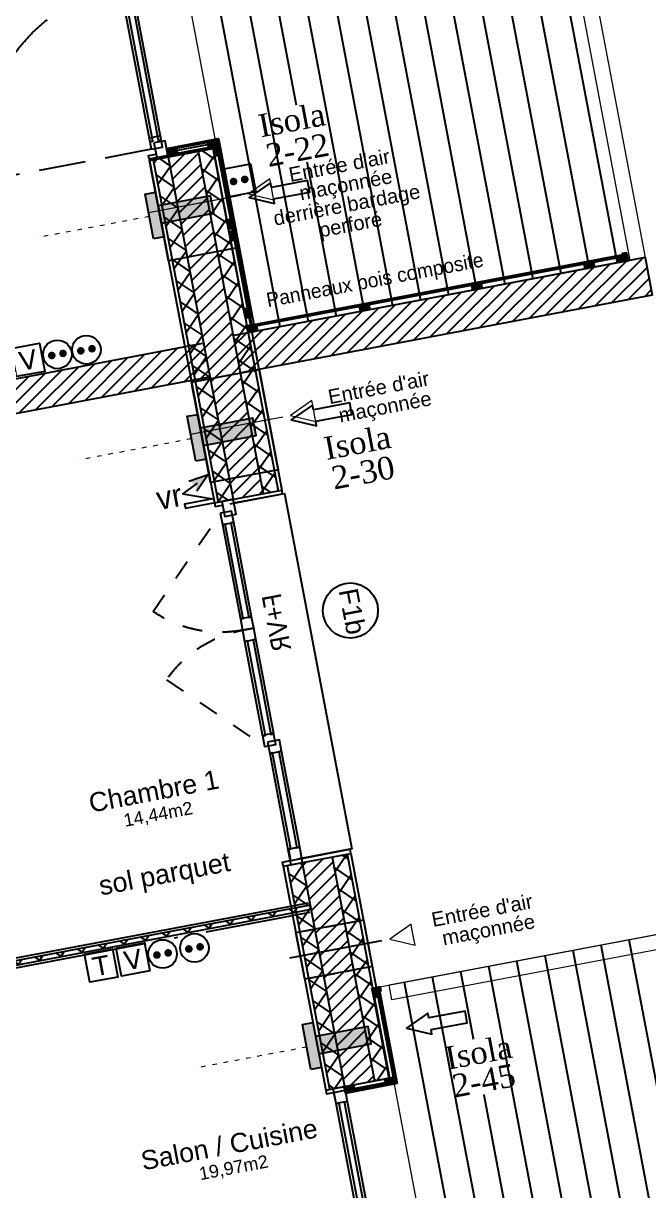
# Model space of a CAD drawing. Header units: centimetres. Extents: x 209280 to 319866, y -365283 to -277503.
# Drawn here: x 228846 to 232126, y -323979 to -317849 of the extents above; entities that cross this region are included whole.
import ezdxf

# ---------------------------------------------------------------- set-up
doc = ezdxf.new("R2010")
doc.units = ezdxf.units.CM
for name, pattern in [('ACAD_ISO03W100', [30, 12, -18]), ('prelem_vmc', [0.222222, 0.111111, -0.111111]), ('prlm_eu-4', [1.574803, 0.984252, -0.19685, 0.19685, -0.19685]), ('Style de ligne -1', [0.41664, 0.20828, -0.20836]), ('Style de ligne -2', [0.694425, 0.48607, -0.208355])]:
    doc.linetypes.add(name, pattern=pattern)
doc.layers.get('0').update_dxf_attribs({"color": 252})
for name, color, linetype in [('3-BAT C-Niveau 1', 252, 'Continuous'), ('prlm-MOD-PB', 123, 'Continuous'), ('prlm-VMC', 93, 'Continuous')]:
    doc.layers.add(name, color=color, linetype=linetype)
doc.layers.add('prlm-ELEC-CFA', color=1, linetype='Continuous', lineweight=25)
doc.layers.add('prlm-ELEC-CFO', color=1, linetype='Continuous', lineweight=25)
doc.layers.add('prlm-ZEROPLOT', color=254, linetype='Continuous', plot=False)
doc.styles.add('Futura Book', font='')
doc.styles.add('Helvetica', font='arial.ttf')
doc.styles.add('Lucida Grande', font='')
doc.styles.add('prlm-elec-cfo', font='comic.ttf', dxfattribs={"height": 12})
doc.styles.add('prlm-vmc', font='pala.ttf', dxfattribs={"height": 14})
doc.styles.get("Standard").update_dxf_attribs({"font": 'isocp.shx', "height": 100})
doc.styles.get('Futura Book').set_extended_font_data('Futura Book')
doc.styles.get('Lucida Grande').set_extended_font_data('Lucida Grande')
pattern_1 = [(325.723595, (88960.93, 134700.79), (45.054865, 66.106423), []), (55.723595, (88960.93, 134700.79), (66.106423, -45.054865), [])]
pattern_2 = [(45, (89146.82, 134700.79), (-31.2347524, 39.0434405), [])]
pattern_3 = [(325.723595, (88960.93, 134700.79), (45.054865, 66.106423), []), (55.723595, (88960.93, 134700.79), (66.106423, -45.054865), [])]
pattern_4 = [(45, (0, 0), (0, -1), [])]

# ---------------------------------------------------------------- blocks, each defined once
blk = doc.blocks.new('Groupe-189-1')
at = {"linetype": 'Continuous'}
for p, q in [((14240.45, -45066.34), (14300, -45380.79)), ((14210.97, -45071.92), (14270.52, -45386.38)), ((14225.71, -45069.13), (14285.26, -45383.58)), ((14181.49, -45077.51), (14241.04, -45391.96)), ((14196.23, -45074.71), (14255.78, -45389.17)), ((14137.28, -45085.88), (14196.83, -45400.33)), ((14152.02, -45083.09), (14211.57, -45397.54)), ((14166.76, -45080.3), (14226.31, -45394.75)), ((14107.8, -45091.46), (14167.35, -45405.91)), ((14122.54, -45088.67), (14182.09, -45403.12)), ((14078.33, -45097.04), (14137.88, -45411.49)), ((14093.07, -45094.25), (14152.62, -45408.7)), ((14063.59, -45099.83), (14123.14, -45414.29))]:
    blk.add_line(p, q, dxfattribs=at)
at = {"linetype": 'Continuous', "lineweight": 18, "flags": 128}
for points in [[(14108.4, -45417.08), (14048.86, -45102.67), (14255.19, -45063.6), (14314.73, -45378)], [(14057.01, -45109.22), (14055.52, -45101.36), (14247.32, -45065.04), (14248.8, -45072.9)], [(14306.87, -45379.5), (14247.32, -45065.04), (14255.18, -45063.55), (14314.73, -45378.01)]]:
    blk.add_lwpolyline(points, close=True, dxfattribs=at)
blk = doc.blocks.new('Groupe-190-1')
at = {"linetype": 'Continuous'}
for p, q in [((14350.43, -45727.73), (14427.65, -46135.48)), ((14365.17, -45724.93), (14442.39, -46132.69)), ((14320.96, -45733.31), (14398.18, -46141.06)), ((14335.69, -45730.52), (14412.91, -46138.27)), ((14276.74, -45741.68), (14353.96, -46149.44)), ((14291.48, -45738.89), (14368.7, -46146.64)), ((14306.22, -45736.1), (14383.44, -46143.85)), ((14247.27, -45747.26), (14324.49, -46155.02)), ((14262, -45744.47), (14339.22, -46152.23)), ((14217.79, -45752.85), (14295.01, -46160.6)), ((14232.53, -45750.05), (14309.75, -46157.81)), ((14188.31, -45758.43), (14265.53, -46166.18)), ((14203.05, -45755.64), (14280.27, -46163.39))]:
    blk.add_line(p, q, dxfattribs=at)
at = {"linetype": 'Continuous', "lineweight": 18, "flags": 128}
for points in [[(14250.79, -46168.97), (14173.58, -45761.22), (14379.91, -45722.15), (14457.13, -46129.9)], [(14449.26, -46131.39), (14372.04, -45723.63), (14379.9, -45722.15), (14457.12, -46129.9)], [(14181.89, -45767.79), (14180.4, -45759.93), (14372.04, -45723.63), (14373.53, -45731.49)]]:
    blk.add_lwpolyline(points, close=True, dxfattribs=at)
blk = doc.blocks.new('Groupe-256-1')
at = {"linetype": 'Continuous'}
blk.add_circle((14160.07, -45563.32), 14.45, dxfattribs=at)
at = {"insert": (14163.77, -45550.9), "char_height": 10.087, "attachment_point": 1, "rotation": 280.72359, "line_spacing_factor": 0.834288, "style": 'Helvetica'}
blk.add_mtext('F1b', dxfattribs=at)
blk = doc.blocks.new('FENETRE TYPE 1')
at = {"linetype": 'Style de ligne -1', "ltscale": 50.8}
for p, q in [((48.17, 60.17), (4, 16)), ((84.68, 59.99), (128.67, 16))]:
    blk.add_line(p, q, dxfattribs=at)
at = {"linetype": 'Continuous'}
blk.add_line((0, 16), (0, 14), dxfattribs=at)
at = {"linetype": 'Continuous', "lineweight": 25, "flags": 128}
for points in [[(-2, 18), (0, 18), (0, 14)], [(192, 18), (190, 18), (190, 14)], [(0, 8), (0, -18), (-2, -18)], [(190, 7.7), (190, -18), (192, -18)]]:
    blk.add_lwpolyline(points, dxfattribs=at)
at = {"linetype": 'Continuous', "flags": 128}
for points in [[(-2, 14), (6, 14), (6, 8), (-2, 8)], [(4, 16), (10, 16), (10, 10), (4, 10)], [(10, 16), (60.46, 16), (60.46, 14.5), (10, 14.5)], [(60.46, 16), (66.46, 16), (66.46, 10), (60.46, 10)], [(66.46, 16), (72.46, 16), (72.46, 10), (66.46, 10)], [(72.46, 16), (123.05, 16), (123.05, 14.5), (72.46, 14.5)], [(122.67, 16), (128.67, 16), (128.67, 10), (122.67, 10)], [(126.67, 14), (132.67, 14), (132.67, 7.7), (126.67, 7.7)], [(132.67, 14), (184, 14), (184, 12.5), (132.67, 12.5)], [(184, 14), (192.25, 14), (192.25, 7.7), (184, 7.7)], [(184, 13.7), (190, 13.7), (190, 7.7), (184, 7.7)], [(10, 11.5), (60.46, 11.5), (60.46, 10), (10, 10)], [(72.46, 11.5), (123.05, 11.5), (123.05, 10), (72.46, 10)], [(132.67, 9.2), (184, 9.2), (184, 7.7), (132.67, 7.7)]]:
    blk.add_lwpolyline(points, close=True, dxfattribs=at)
blk.add_lwpolyline([(0, 10), (0, -19), (190, -19), (190, 10)], dxfattribs=at)
at = {"linetype": 'Style de ligne -1', "ltscale": 50.8}
for centre, radius, start, end in [((4, 16), 62.46, 360, 45), ((128.67, 16), 62.21, 136.63922, 180)]:
    blk.add_arc(centre, radius, start, end, dxfattribs=at)
at = {"insert": (50.38, 2.81), "char_height": 10.161, "attachment_point": 1, "line_spacing_factor": 0.978845, "style": 'Lucida Grande'}
blk.add_mtext('F+VR ', dxfattribs=at)
blk = doc.blocks.new('PORTE FENETRE TYPE 2')
at = {"linetype": 'Style de ligne -2', "ltscale": 50.8}
for p, q in [((6.05, 105), (6.05, 16)), ((180, 16), (180, 105))]:
    blk.add_line(p, q, dxfattribs=at)
at = {"linetype": 'Continuous', "lineweight": 25, "flags": 128}
for points in [[(1, 18), (3, 18), (3, 14)], [(184.71, 18), (183, 18), (183, 14)], [(3, 8), (3, -18), (1, -18)], [(183, 8), (183, -18), (184.71, -18)]]:
    blk.add_lwpolyline(points, dxfattribs=at)
at = {"linetype": 'Continuous', "flags": 128}
for points in [[(1, 14), (9, 14), (9, 8), (1, 8)], [(6, 16), (12, 16), (12, 10), (6, 10)], [(11, 16), (87, 16), (87, 14.5), (11, 14.5)], [(87, 16), (93, 16), (93, 10), (87, 10)], [(93, 16), (99, 16), (99, 10), (93, 10)], [(99, 16), (176, 16), (176, 14.5), (99, 14.5)], [(174, 16), (180, 16), (180, 10), (174, 10)], [(177, 14), (184.71, 14), (184.71, 8), (177, 8)], [(11, 11.5), (87, 11.5), (87, 10), (11, 10)], [(99, 11.5), (176, 11.5), (176, 10), (99, 10)]]:
    blk.add_lwpolyline(points, close=True, dxfattribs=at)
at = {"linetype": 'Style de ligne -2', "ltscale": 50.8}
for centre, start, end in [((4, 16), 0, 88.42187), ((182, 16), 91.28733, 180)]:
    blk.add_arc(centre, 89, start, end, dxfattribs=at)
at = {"insert": (70.68, 0.04), "char_height": 10.161, "attachment_point": 1, "line_spacing_factor": 0.978845, "style": 'Lucida Grande'}
blk.add_mtext('PF+VR ', dxfattribs=at)
blk = doc.blocks.new('PORTE FENETRE TYPE 1')
at = {"linetype": 'Style de ligne -1', "ltscale": 50.8}
for p, q in [((4, 16), (4, 105)), ((182, 105), (182, 16))]:
    blk.add_line(p, q, dxfattribs=at)
at = {"linetype": 'Continuous', "lineweight": 25, "flags": 128}
for points in [[(-2, 18), (0, 18), (0, 14)], [(272, 18), (270, 18), (270, 14)], [(0, 8), (0, -18), (-2, -18)], [(270, 8), (270, -18), (272, -18)]]:
    blk.add_lwpolyline(points, dxfattribs=at)
at = {"linetype": 'Continuous', "flags": 128}
for points in [[(-2, 14), (6, 14), (6, 8), (-2, 8)], [(4, 16), (10, 16), (10, 10), (4, 10)], [(10, 16), (87, 16), (87, 14.5), (10, 14.5)], [(87, 16), (93, 16), (93, 10), (87, 10)], [(93, 16), (99, 16), (99, 10), (93, 10)], [(99, 16), (176, 16), (176, 14.5), (99, 14.5)], [(176, 16), (182, 16), (182, 10), (176, 10)], [(180, 14), (186, 14), (186, 8), (180, 8)], [(186, 14), (264, 14), (264, 12.5), (186, 12.5)], [(264, 14), (270, 14), (270, 8), (264, 8)], [(264, 14), (272, 14), (272, 8), (264, 8)], [(10, 11.5), (87, 11.5), (87, 10), (10, 10)], [(99, 11.5), (176, 11.5), (176, 10), (99, 10)], [(186, 9.5), (264, 9.5), (264, 8), (186, 8)]]:
    blk.add_lwpolyline(points, close=True, dxfattribs=at)
at = {"linetype": 'Style de ligne -1', "ltscale": 50.8}
for centre, start, end in [((4, 16), 360, 90), ((182, 16), 90, 180)]:
    blk.add_arc(centre, 89, start, end, dxfattribs=at)
at = {"insert": (74.62, 0.04), "char_height": 10.161, "attachment_point": 1, "line_spacing_factor": 0.978845, "style": 'Lucida Grande'}
blk.add_mtext('PF+VR ', dxfattribs=at)
blk = doc.blocks.new('Groupe-309-1')
at = {"linetype": 'Continuous'}
h = blk.add_hatch(dxfattribs=at)
h.set_pattern_fill('BOIS 45', color=256, style=0, pattern_type=2)
h.set_pattern_definition(pattern_4)
h.paths.add_polyline_path([(14047.86, -45108.15), (14046.93, -45103.24), (14049.59, -45102.74), (14050.52, -45107.65)])
h = blk.add_hatch(dxfattribs=at)
h.set_pattern_fill('BOIS 45', color=256, style=0, pattern_type=2)
h.set_pattern_definition(pattern_4)
h.paths.add_polyline_path([(14051.51, -45139.75), (14056.42, -45138.82), (14056.92, -45141.47), (14052.01, -45142.4)])
h = blk.add_hatch(dxfattribs=at)
h.set_pattern_fill('BOIS 45', color=256, style=0, pattern_type=2)
h.set_pattern_definition(pattern_4)
h.paths.add_polyline_path([(14051.51, -45139.75), (14056.42, -45138.82), (14056.92, -45141.47), (14052.01, -45142.4)])
h = blk.add_hatch(dxfattribs=at)
h.set_pattern_fill('BOIS 45', color=256, style=0, pattern_type=2)
h.set_pattern_definition(pattern_4)
h.paths.add_polyline_path([(14030.18, -45143.78), (14035.1, -45142.85), (14035.6, -45145.51), (14030.69, -45146.44)])
h = blk.add_hatch(dxfattribs=at)
h.set_pattern_fill('BOIS 45', color=256, style=0, pattern_type=2)
h.set_pattern_definition(pattern_4)
h.paths.add_polyline_path([(14030.18, -45143.78), (14035.1, -45142.85), (14035.6, -45145.51), (14030.69, -45146.44)])
h = blk.add_hatch(dxfattribs=at)
h.set_pattern_fill('BOIS 45', color=256, style=0, pattern_type=2)
h.set_pattern_definition(pattern_4)
h.paths.add_polyline_path([(14085.19, -45317.6), (14090.1, -45316.67), (14090.6, -45319.32), (14085.69, -45320.25)])
h = blk.add_hatch(dxfattribs=at)
h.set_pattern_fill('BOIS 45', color=256, style=0, pattern_type=2)
h.set_pattern_definition(pattern_4)
h.paths.add_polyline_path([(14085.19, -45317.6), (14090.1, -45316.67), (14090.6, -45319.32), (14085.69, -45320.25)])
h = blk.add_hatch(dxfattribs=at)
h.set_pattern_fill('BOIS 45', color=256, style=0, pattern_type=2)
h.set_pattern_definition(pattern_4)
h.paths.add_polyline_path([(14063.87, -45321.64), (14068.78, -45320.71), (14069.28, -45323.36), (14064.37, -45324.29)])
h = blk.add_hatch(dxfattribs=at)
h.set_pattern_fill('BOIS 45', color=256, style=0, pattern_type=2)
h.set_pattern_definition(pattern_4)
h.paths.add_polyline_path([(14063.87, -45321.64), (14068.78, -45320.71), (14069.28, -45323.36), (14064.37, -45324.29)])
h = blk.add_hatch(dxfattribs=at)
h.set_pattern_fill('BOIS 45', color=256, style=0, pattern_type=2)
h.set_pattern_definition(pattern_4)
h.paths.add_polyline_path([(14090.6, -45319.32), (14091.53, -45324.23), (14088.88, -45324.74), (14087.95, -45319.82)])
h = blk.add_hatch(dxfattribs=at)
h.set_pattern_fill('BOIS 45', color=256, style=0, pattern_type=2)
h.set_pattern_definition(pattern_4)
h.paths.add_polyline_path([(14090.6, -45319.32), (14091.53, -45324.23), (14088.88, -45324.74), (14087.95, -45319.82)])
h = blk.add_hatch(dxfattribs=at)
h.set_pattern_fill('BOIS 45', color=256, style=0, pattern_type=2)
h.set_pattern_definition(pattern_4)
h.paths.add_polyline_path([(14096.14, -45363.06), (14095.21, -45358.14), (14097.86, -45357.64), (14098.79, -45362.55)])
h = blk.add_hatch(dxfattribs=at)
h.set_pattern_fill('BOIS 45', color=256, style=0, pattern_type=2)
h.set_pattern_definition(pattern_4)
h.paths.add_polyline_path([(14097.32, -45369.28), (14096.39, -45364.37), (14099.04, -45363.87), (14099.97, -45368.78)])
h = blk.add_hatch(dxfattribs=at)
h.set_pattern_fill('BOIS 45', color=256, style=0, pattern_type=2)
h.set_pattern_definition(pattern_4)
h.paths.add_polyline_path([(14105.01, -45409.89), (14104.07, -45404.98), (14106.73, -45404.47), (14107.66, -45409.39)])
at = {"linetype": 'Continuous', "flags": 128}
for points in [[(14047.08, -45104.02), (14049.73, -45103.52), (14056.92, -45141.47), (14030.73, -45146.43), (14030.18, -45143.78), (14053.77, -45139.32)], [(14046.93, -45103.03), (14051.16, -45102.23), (14051.59, -45104.49), (14051.4, -45104.53), (14051.01, -45102.47), (14047.17, -45103.19), (14047.56, -45105.26), (14047.36, -45105.29)], [(14047.86, -45108.15), (14046.93, -45103.24), (14049.59, -45102.74), (14050.52, -45107.65)], [(14058.09, -45142.25), (14057.1, -45142.43), (14049.59, -45102.74), (14050.57, -45102.55)], [(14051.51, -45139.75), (14056.42, -45138.82), (14056.92, -45141.47), (14052.01, -45142.4)], [(14051.51, -45139.75), (14056.42, -45138.82), (14056.92, -45141.47), (14052.01, -45142.4)], [(14030.18, -45143.78), (14035.1, -45142.85), (14035.6, -45145.51), (14030.69, -45146.44)], [(14030.18, -45143.78), (14035.1, -45142.85), (14035.6, -45145.51), (14030.69, -45146.44)], [(14030.91, -45147.41), (14030.73, -45146.43), (14056.92, -45141.47), (14057.11, -45142.45)], [(14030.91, -45147.41), (14030.73, -45146.43), (14056.92, -45141.47), (14057.11, -45142.45)], [(14089.91, -45315.69), (14090.1, -45316.67), (14063.91, -45321.63), (14063.72, -45320.65)], [(14089.91, -45315.69), (14090.1, -45316.67), (14063.91, -45321.63), (14063.72, -45320.65)], [(14064.41, -45324.28), (14063.86, -45321.38), (14090.05, -45316.42), (14107.66, -45409.39), (14105.01, -45409.89), (14087.95, -45319.82)], [(14085.19, -45317.6), (14090.1, -45316.67), (14090.6, -45319.32), (14085.69, -45320.25)], [(14085.19, -45317.6), (14090.1, -45316.67), (14090.6, -45319.32), (14085.69, -45320.25)], [(14089.87, -45315.69), (14090.85, -45315.51), (14100.42, -45366.01), (14099.44, -45366.2)], [(14089.87, -45315.69), (14090.85, -45315.51), (14109.36, -45413.21), (14108.37, -45413.4)], [(14063.87, -45321.64), (14068.78, -45320.71), (14069.28, -45323.36), (14064.37, -45324.29)], [(14063.87, -45321.64), (14068.78, -45320.71), (14069.28, -45323.36), (14064.37, -45324.29)], [(14090.6, -45319.32), (14091.53, -45324.23), (14088.88, -45324.74), (14087.95, -45319.82)], [(14090.6, -45319.32), (14091.53, -45324.23), (14088.88, -45324.74), (14087.95, -45319.82)], [(14096.14, -45363.06), (14095.21, -45358.14), (14097.86, -45357.64), (14098.79, -45362.55)], [(14097.32, -45369.28), (14096.39, -45364.37), (14099.04, -45363.87), (14099.97, -45368.78)], [(14105.01, -45409.89), (14104.07, -45404.98), (14106.73, -45404.47), (14107.66, -45409.39)]]:
    blk.add_lwpolyline(points, close=True, dxfattribs=at)
blk = doc.blocks.new('Groupe-310-1')
at = {"linetype": 'Continuous'}
h = blk.add_hatch(dxfattribs=at)
h.set_pattern_fill('BOIS 45', color=256, style=0, pattern_type=2)
h.set_pattern_definition(pattern_4)
h.paths.add_polyline_path([(14305.79, -45379.7), (14300.87, -45380.63), (14300.37, -45377.97), (14305.28, -45377.04)])
h = blk.add_hatch(dxfattribs=at)
h.set_pattern_fill('BOIS 45', color=256, style=0, pattern_type=2)
h.set_pattern_definition(pattern_4)
h.paths.add_polyline_path([(14288.21, -45383.03), (14283.29, -45383.96), (14282.79, -45381.3), (14287.7, -45380.37)])
h = blk.add_hatch(dxfattribs=at)
h.set_pattern_fill('BOIS 45', color=256, style=0, pattern_type=2)
h.set_pattern_definition(pattern_4)
h.paths.add_polyline_path([(14229.25, -45394.19), (14224.34, -45395.12), (14223.84, -45392.47), (14228.75, -45391.54)])
h = blk.add_hatch(dxfattribs=at)
h.set_pattern_fill('BOIS 45', color=256, style=0, pattern_type=2)
h.set_pattern_definition(pattern_4)
h.paths.add_polyline_path([(14170.3, -45405.35), (14165.39, -45406.28), (14164.89, -45403.63), (14169.8, -45402.7)])
h = blk.add_hatch(dxfattribs=at)
h.set_pattern_fill('BOIS 45', color=256, style=0, pattern_type=2)
h.set_pattern_definition(pattern_4)
h.paths.add_polyline_path([(14111.35, -45416.52), (14106.44, -45417.45), (14105.93, -45414.8), (14110.85, -45413.87)])
at = {"linetype": 'Continuous', "flags": 128}
for points in [[(14105.93, -45414.8), (14105.75, -45413.81), (14305.1, -45376.06), (14305.28, -45377.04)], [(14105.93, -45414.8), (14305.28, -45377.04), (14305.79, -45379.7), (14106.44, -45417.45)], [(14305.79, -45379.7), (14300.87, -45380.63), (14300.37, -45377.97), (14305.28, -45377.04)], [(14288.21, -45383.03), (14283.29, -45383.96), (14282.79, -45381.3), (14287.7, -45380.37)], [(14229.25, -45394.19), (14224.34, -45395.12), (14223.84, -45392.47), (14228.75, -45391.54)], [(14170.3, -45405.35), (14165.39, -45406.28), (14164.89, -45403.63), (14169.8, -45402.7)], [(14111.35, -45416.52), (14106.44, -45417.45), (14105.93, -45414.8), (14110.85, -45413.87)]]:
    blk.add_lwpolyline(points, close=True, dxfattribs=at)
blk = doc.blocks.new('Groupe-312-1')
at = {"linetype": 'Continuous'}
h = blk.add_hatch(dxfattribs=at)
h.set_pattern_fill('BOIS 45', color=256, style=0, pattern_type=2)
h.set_pattern_definition(pattern_4)
h.paths.add_polyline_path([(14172.38, -45766.74), (14171.45, -45761.83), (14174.1, -45761.33), (14175.04, -45766.24)])
h = blk.add_hatch(dxfattribs=at)
h.set_pattern_fill('BOIS 45', color=256, style=0, pattern_type=2)
h.set_pattern_definition(pattern_4)
h.paths.add_polyline_path([(14178.09, -45809.23), (14183, -45808.3), (14183.5, -45810.95), (14178.59, -45811.88)])
h = blk.add_hatch(dxfattribs=at)
h.set_pattern_fill('BOIS 45', color=256, style=0, pattern_type=2)
h.set_pattern_definition(pattern_4)
h.paths.add_polyline_path([(14178.09, -45809.23), (14183, -45808.3), (14183.5, -45810.95), (14178.59, -45811.88)])
h = blk.add_hatch(dxfattribs=at)
h.set_pattern_fill('BOIS 45', color=256, style=0, pattern_type=2)
h.set_pattern_definition(pattern_4)
h.paths.add_polyline_path([(14156.77, -45813.26), (14161.68, -45812.33), (14162.18, -45814.99), (14157.27, -45815.92)])
h = blk.add_hatch(dxfattribs=at)
h.set_pattern_fill('BOIS 45', color=256, style=0, pattern_type=2)
h.set_pattern_definition(pattern_4)
h.paths.add_polyline_path([(14156.77, -45813.26), (14161.68, -45812.33), (14162.18, -45814.99), (14157.27, -45815.92)])
h = blk.add_hatch(dxfattribs=at)
h.set_pattern_fill('BOIS 45', color=256, style=0, pattern_type=2)
h.set_pattern_definition(pattern_4)
h.paths.add_polyline_path([(14207.44, -46079.79), (14212.36, -46078.86), (14212.86, -46081.51), (14207.95, -46082.44)])
h = blk.add_hatch(dxfattribs=at)
h.set_pattern_fill('BOIS 45', color=256, style=0, pattern_type=2)
h.set_pattern_definition(pattern_4)
h.paths.add_polyline_path([(14207.44, -46079.79), (14212.36, -46078.86), (14212.86, -46081.51), (14207.95, -46082.44)])
h = blk.add_hatch(dxfattribs=at)
h.set_pattern_fill('BOIS 45', color=256, style=0, pattern_type=2)
h.set_pattern_definition(pattern_4)
h.paths.add_polyline_path([(14228.76, -46075.75), (14233.68, -46074.82), (14234.18, -46077.47), (14229.27, -46078.4)])
h = blk.add_hatch(dxfattribs=at)
h.set_pattern_fill('BOIS 45', color=256, style=0, pattern_type=2)
h.set_pattern_definition(pattern_4)
h.paths.add_polyline_path([(14228.76, -46075.75), (14233.68, -46074.82), (14234.18, -46077.47), (14229.27, -46078.4)])
h = blk.add_hatch(dxfattribs=at)
h.set_pattern_fill('BOIS 45', color=256, style=0, pattern_type=2)
h.set_pattern_definition(pattern_4)
h.paths.add_polyline_path([(14234.13, -46077.48), (14235.06, -46082.4), (14232.41, -46082.9), (14231.48, -46077.99)])
h = blk.add_hatch(dxfattribs=at)
h.set_pattern_fill('BOIS 45', color=256, style=0, pattern_type=2)
h.set_pattern_definition(pattern_4)
h.paths.add_polyline_path([(14238.49, -46114.96), (14237.56, -46110.05), (14240.21, -46109.54), (14241.14, -46114.46)])
h = blk.add_hatch(dxfattribs=at)
h.set_pattern_fill('BOIS 45', color=256, style=0, pattern_type=2)
h.set_pattern_definition(pattern_4)
h.paths.add_polyline_path([(14239.67, -46121.19), (14238.74, -46116.27), (14241.39, -46115.77), (14242.32, -46120.68)])
h = blk.add_hatch(dxfattribs=at)
h.set_pattern_fill('BOIS 45', color=256, style=0, pattern_type=2)
h.set_pattern_definition(pattern_4)
h.paths.add_polyline_path([(14247.36, -46161.79), (14246.43, -46156.88), (14249.08, -46156.38), (14250.01, -46161.29)])
at = {"linetype": 'Continuous', "flags": 128}
for points in [[(14171.6, -45762.62), (14174.25, -45762.11), (14183.5, -45810.95), (14157.31, -45815.91), (14156.77, -45813.26), (14180.35, -45808.8)], [(14171.41, -45761.63), (14175.64, -45760.83), (14176.07, -45763.09), (14175.87, -45763.13), (14175.48, -45761.07), (14171.65, -45761.79), (14172.04, -45763.86), (14171.84, -45763.89)], [(14172.38, -45766.74), (14171.45, -45761.83), (14174.1, -45761.33), (14175.04, -45766.24)], [(14184.67, -45811.73), (14183.68, -45811.91), (14174.07, -45761.13), (14175.05, -45760.95)], [(14178.09, -45809.23), (14183, -45808.3), (14183.5, -45810.95), (14178.59, -45811.88)], [(14178.09, -45809.23), (14183, -45808.3), (14183.5, -45810.95), (14178.59, -45811.88)], [(14156.77, -45813.26), (14161.68, -45812.33), (14162.18, -45814.99), (14157.27, -45815.92)], [(14156.77, -45813.26), (14161.68, -45812.33), (14162.18, -45814.99), (14157.27, -45815.92)], [(14157.5, -45816.89), (14157.31, -45815.91), (14183.5, -45810.95), (14183.69, -45811.93)], [(14157.5, -45816.89), (14157.31, -45815.91), (14183.5, -45810.95), (14183.69, -45811.93)], [(14233.49, -46073.84), (14233.68, -46074.82), (14207.48, -46079.78), (14207.3, -46078.8)], [(14233.49, -46073.84), (14233.68, -46074.82), (14207.48, -46079.78), (14207.3, -46078.8)], [(14207.95, -46082.44), (14207.44, -46079.79), (14233.64, -46074.83), (14250.01, -46161.29), (14247.36, -46161.79), (14231.49, -46077.98)], [(14207.44, -46079.79), (14212.36, -46078.86), (14212.86, -46081.51), (14207.95, -46082.44)], [(14207.44, -46079.79), (14212.36, -46078.86), (14212.86, -46081.51), (14207.95, -46082.44)], [(14228.76, -46075.75), (14233.68, -46074.82), (14234.18, -46077.47), (14229.27, -46078.4)], [(14228.76, -46075.75), (14233.68, -46074.82), (14234.18, -46077.47), (14229.27, -46078.4)], [(14234.13, -46077.48), (14235.06, -46082.4), (14232.41, -46082.9), (14231.48, -46077.99)], [(14233.41, -46073.85), (14234.39, -46073.67), (14242.77, -46117.91), (14241.79, -46118.1)], [(14233.42, -46073.89), (14234.4, -46073.71), (14251.71, -46165.11), (14250.73, -46165.3)], [(14238.49, -46114.96), (14237.56, -46110.05), (14240.21, -46109.54), (14241.14, -46114.46)], [(14239.67, -46121.19), (14238.74, -46116.27), (14241.39, -46115.77), (14242.32, -46120.68)], [(14247.36, -46161.79), (14246.43, -46156.88), (14249.08, -46156.38), (14250.01, -46161.29)]]:
    blk.add_lwpolyline(points, close=True, dxfattribs=at)
blk = doc.blocks.new('MTC 125-H3')
at = {"linetype": 'prlm_eu-4', "lineweight": 18, "ltscale": 50.8}
for q in [(0, 25.57), (0, 19.68)]:
    blk.add_line((0, -23.6), q, dxfattribs=at)
at = {"linetype": 'Continuous', "lineweight": 18, "flags": 128}
blk.add_lwpolyline([(3.09, 42.18), (-3.09, 42.18), (-5.59, 42.18), (0, 29.68), (5.59, 42.18)], close=True, dxfattribs=at)
at = {"linetype": 'Continuous', "flags": 128}
blk.add_lwpolyline([(-26.8, 18.02), (26.8, 18.02), (26.8, -18), (-26.8, -18)], close=True, dxfattribs=at)
at = {"linetype": 'prelem_vmc', "ltscale": 50.8, "flags": 128}
blk.add_lwpolyline([(-26.8, 18.02), (26.8, 18.02), (26.8, -18), (-26.8, -18)], close=True, dxfattribs=at)
at = {"insert": (-9.53, 77.85), "char_height": 7.5654, "attachment_point": 2, "rotation": 90, "line_spacing_factor": 0.834288, "style": 'Helvetica'}
blk.add_mtext("Entrée d'air\\P maçonnée", dxfattribs=at)
blk = doc.blocks.new('MTC 125-H1')
at = {"linetype": 'prlm_eu-4', "lineweight": 18, "ltscale": 50.8}
for q in [(0, 25.57), (0, 19.68)]:
    blk.add_line((0, -23.6), q, dxfattribs=at)
at = {"linetype": 'Continuous', "lineweight": 18, "flags": 128}
blk.add_lwpolyline([(3.09, 42.18), (-3.09, 42.18), (-5.59, 42.18), (0, 29.68), (5.59, 42.18)], close=True, dxfattribs=at)
at = {"linetype": 'Continuous', "flags": 128}
blk.add_lwpolyline([(-26.8, 19.68), (26.8, 19.68), (26.8, -18), (-26.8, -18)], close=True, dxfattribs=at)
at = {"linetype": 'prelem_vmc', "ltscale": 50.8, "flags": 128}
blk.add_lwpolyline([(-26.8, 19.68), (26.8, 19.68), (26.8, -18), (-26.8, -18)], close=True, dxfattribs=at)
at = {"insert": (-9.53, 79.29), "char_height": 7.5654, "attachment_point": 2, "rotation": 90, "line_spacing_factor": 0.834288, "style": 'Helvetica'}
blk.add_mtext("Entrée d'air\\P maçonnée\\Pderrière bardage\\Pperforé", dxfattribs=at)
blk = doc.blocks.new('MTC 125-V01')
at = {"linetype": 'prlm_eu-4', "ltscale": 50.8}
for q in [(0, 25.57), (0, 19.68)]:
    blk.add_line((0, -23.6), q, dxfattribs=at)
at = {"linetype": 'Continuous', "lineweight": 18, "flags": 128}
blk.add_lwpolyline([(3.09, 42.18), (-3.09, 42.18), (-5.59, 42.18), (0, 29.68), (5.59, 42.18)], close=True, dxfattribs=at)
at = {"linetype": 'Continuous', "flags": 128}
blk.add_lwpolyline([(-12.5, 18.02), (12.5, 18.02), (12.5, -18), (-12.5, -18)], close=True, dxfattribs=at)
at = {"linetype": 'prelem_vmc', "ltscale": 50.8, "flags": 128}
blk.add_lwpolyline([(-12.5, 18.02), (12.5, 18.02), (12.5, -18), (-12.5, -18)], close=True, dxfattribs=at)
at = {"insert": (-9.53, 80.07), "char_height": 7.5654, "attachment_point": 2, "rotation": 90, "line_spacing_factor": 0.834288, "style": 'Helvetica'}
blk.add_mtext("Entrée d'air\\P maçonnée", dxfattribs=at)
blk = doc.blocks.new('xi.EA-Ma')
at = {"layer": 'prlm-MOD-PB'}
blk.add_hatch(color=0, dxfattribs=at).paths.add_polyline_path([(-4.65, 0), (-4.65, -28), (4.65, -28), (4.65, 0)])
at = {"layer": 'prlm-VMC', "linetype": 'ByBlock'}
blk.add_hatch(color=0, dxfattribs=at).paths.add_polyline_path([(-12, 5.6), (12, 5.6), (12, 0), (-12, 0)])
at = {"layer": 'prlm-MOD-PB', "color": 0, "linetype": 'ByBlock', "lineweight": -2, "flags": 128}
blk.add_lwpolyline([(-4.65, 0), (-4.65, -28), (4.65, -28), (4.65, 0)], close=True, dxfattribs=at)
at = {"layer": 'prlm-VMC', "color": 0, "linetype": 'ByBlock', "flags": 128}
for points in [[(-12, 5.6), (12, 5.6), (12, 0), (-12, 0)], [(-3.09, -60.19), (-3.09, -79.51), (3.09, -79.51), (3.09, -60.19), (5.59, -60.19), (0, -47.69), (-5.59, -60.19)]]:
    blk.add_lwpolyline(points, close=True, dxfattribs=at)
at = {"layer": 'prlm-ZEROPLOT', "color": 250, "linetype": 'ACAD_ISO03W100', "lineweight": 0, "ltscale": 0.2}
blk.add_lwpolyline([(0, 5.6), (0, 65.6)], dxfattribs=at)
blk = doc.blocks.new('xi.TEL')
at = {"layer": 'prlm-ELEC-CFA', "color": 0, "linetype": 'ByBlock', "lineweight": -2, "flags": 128}
blk.add_lwpolyline([(-7.5, 7.5), (7.5, 7.5), (7.5, -7.5), (-7.5, -7.5)], close=True, dxfattribs=at)
at = {"layer": 'prlm-ELEC-CFA', "color": 0, "linetype": 'ByBlock', "insert": (0, 0), "char_height": 10, "width": 11.36, "attachment_point": 5}
blk.add_mtext('{\\fVerdana|b0|i0|c0|p34;T}', dxfattribs=at)
blk = doc.blocks.new('xi.TV')
at = {"layer": 'prlm-ELEC-CFA', "color": 0, "linetype": 'ByBlock', "lineweight": -2, "flags": 128}
blk.add_lwpolyline([(-7.5, 7.5), (7.5, 7.5), (7.5, -7.5), (-7.5, -7.5)], close=True, dxfattribs=at)
at = {"layer": 'prlm-ELEC-CFA', "color": 0, "linetype": 'ByBlock', "insert": (0, 0), "char_height": 10, "width": 11.36, "attachment_point": 5}
blk.add_mtext('{\\fVerdana|b0|i0|c0|p34;V}', dxfattribs=at)
blk = doc.blocks.new('xi.PC')
at = {"color": 0, "lineweight": 5}
blk.add_wipeout([(-7.5, -7.5), (7.5, -7.5), (7.5, 7.5), (-7.5, 7.5)], dxfattribs=at).dxf.layer = 'prlm-ELEC-CFO'
at = {"layer": 'prlm-ELEC-CFO', "color": 0, "linetype": 'ByBlock', "lineweight": 5, "const_width": 2}
for points in [[(-4, 0, 1), (-2, 0, 1)], [(2, 0, 1), (4, 0, 1)]]:
    blk.add_lwpolyline(points, format="xyb", close=True, dxfattribs=at)
at = {"layer": 'prlm-ELEC-CFO', "color": 0, "linetype": 'ByBlock', "lineweight": -2}
blk.add_circle((0, 0), 7.5, dxfattribs=at)
blk = doc.blocks.new('xi.VR')
at = {"layer": 'prlm-ELEC-CFO', "lineweight": 5}
blk.add_hatch(color=0, dxfattribs=at).paths.add_polyline_path([(-3, 6), (-0.1, 3.7), (0, 0), (7.5, 7.5)])
at = {"layer": 'prlm-ELEC-CFO', "color": 0}
for points in [[(-3, 6), (7.5, 7.5), (0, 0)], [(0.95, 4.23), (-7.5, 0), (7.5, -5.5), (-7.5, -5.5), (-7.5, -7.5), (7.5, -7.5)]]:
    blk.add_lwpolyline(points, dxfattribs=at)
blk = doc.blocks.new('xi.PC-EXT')
at = {"layer": 'prlm-ELEC-CFO', "color": 0, "linetype": 'ByBlock', "lineweight": -2, "flags": 128}
blk.add_lwpolyline([(-7.5, 7.5), (7.5, 7.5), (7.5, -7.5), (-7.5, -7.5)], close=True, dxfattribs=at)
at = {"layer": 'prlm-ELEC-CFO', "color": 0, "linetype": 'ByBlock', "lineweight": 5, "const_width": 2}
for points in [[(-4, 0, 1), (-2, 0, 1)], [(2, 0, 1), (4, 0, 1)]]:
    blk.add_lwpolyline(points, format="xyb", close=True, dxfattribs=at)

msp = doc.modelspace()

# ---------------------------------------------------------------- hatches: boundary and pattern name
at = {"linetype": 'Continuous'}
h = msp.add_hatch(dxfattribs=at)
h.set_pattern_fill('02_ISOLANT', color=256, scale=10, angle=-169.2874497, style=0, pattern_type=2)
h.set_pattern_definition([(235.71255, (88960.93, 134700.79), (66.097737, -45.067607), []), (325.71255, (88960.93, 134700.79), (-45.067607, -66.097737), [])])
h.paths.add_polyline_path([(230346.421, -322504.542), (230341.96, -322480.96), (225902.29, -323320.852), (225906.756, -323344.433)])
at = {"layer": '3-BAT C-Niveau 1', "linetype": 'Continuous'}
h = msp.add_hatch(dxfattribs=at)
h.set_pattern_fill('MURS MACONNERIE-2', color=256, scale=10, style=0, pattern_type=2)
h.set_pattern_definition(pattern_2)
h.paths.add_polyline_path([(229761.815, -318512.341), (229604.609, -318542.112), (229946.632, -320348.141), (230103.838, -320318.37)])
h = msp.add_hatch(dxfattribs=at)
h.set_pattern_fill('02_ISOLANT', color=256, scale=10, angle=-79.2764053, style=0, pattern_type=2)
h.set_pattern_definition(pattern_3)
h.paths.add_polyline_path([(229840.418, -318497.455), (229761.815, -318512.341), (230103.838, -320318.37), (230182.441, -320303.484)])
h = msp.add_hatch(dxfattribs=at)
h.set_pattern_fill('02_ISOLANT', color=256, scale=10, angle=-79.2764053, style=0, pattern_type=2)
h.set_pattern_definition(pattern_3)
h.paths.add_polyline_path([(229604.609, -318542.112), (229526.006, -318556.998), (229868.029, -320363.027), (229946.632, -320348.141)])
h = msp.add_hatch(dxfattribs=at)
h.set_pattern_fill('MURS MACONNERIE-2', color=256, scale=10, style=0, pattern_type=2)
h.set_pattern_definition(pattern_2)
h.paths.add_polyline_path([(232145.498, -319275.784), (232108.284, -319079.277), (229941.382, -319489.642), (229978.596, -319686.149)])
h = msp.add_hatch(dxfattribs=at)
h.set_pattern_fill('MURS MACONNERIE-2', color=256, scale=10, style=0, pattern_type=2)
h.set_pattern_definition(pattern_2)
h.paths.add_polyline_path([(222979.073, -320818.331), (223012.565, -320995.188), (229831.987, -319703.736), (229798.494, -319526.88)])
h = msp.add_hatch(dxfattribs=at)
h.set_pattern_fill('02_ISOLANT', color=256, scale=10, angle=-79.2764053, style=0, pattern_type=2)
h.set_pattern_definition(pattern_1)
h.paths.add_polyline_path([(230308.076, -322256.718), (230229.473, -322271.604), (230451.949, -323446.372), (230530.552, -323431.486)])
h = msp.add_hatch(dxfattribs=at)
h.set_pattern_fill('MURS MACONNERIE-2', color=256, scale=10, style=0, pattern_type=2)
h.set_pattern_definition(pattern_2)
h.paths.add_polyline_path([(230465.282, -322226.946), (230308.076, -322256.718), (230530.552, -323431.486), (230687.757, -323401.714)])
h = msp.add_hatch(dxfattribs=at)
h.set_pattern_fill('02_ISOLANT', color=256, scale=10, angle=-79.2764053, style=0, pattern_type=2)
h.set_pattern_definition(pattern_1)
h.paths.add_polyline_path([(230543.884, -322212.061), (230465.282, -322226.946), (230687.757, -323401.714), (230766.36, -323386.829)])

# ---------------------------------------------------------------- linework, layer by layer
at = {"linetype": 'Continuous', "lineweight": 25}
for p, q in [((230339.544, -322468.187), (225899.871, -323308.079)), ((230348.838, -322517.315), (225909.175, -323357.206))]:
    msp.add_line(p, q, dxfattribs=at)
at = {"linetype": 'Continuous'}
for p, q in [((230341.96, -322480.96), (225902.29, -323320.852)), ((230341.96, -322480.96), (225902.29, -323320.852)), ((230346.421, -322504.542), (225906.756, -323344.433)), ((230346.421, -322504.542), (225906.756, -323344.433)), ((230348.838, -322517.315), (225909.175, -323357.206))]:
    msp.add_line(p, q, dxfattribs=at)
at = {"layer": '3-BAT C-Niveau 1', "linetype": 'Continuous', "lineweight": 25}
for p, q in [((229506.356, -318560.72), (229860.069, -318493.734)), ((229761.815, -318512.341), (230103.838, -320318.37)), ((229860.069, -318493.734), (230202.092, -320299.763)), ((229506.356, -318560.72), (229848.379, -320366.748)), ((229604.609, -318542.112), (229946.632, -320348.141)), ((222979.073, -320818.331), (229798.494, -319526.88)), ((222979.073, -320818.331), (229798.494, -319526.88)), ((223012.565, -320995.188), (229831.987, -319703.736)), ((223012.565, -320995.188), (229831.987, -319703.736)), ((229848.379, -320366.748), (230202.092, -320299.763)), ((230209.822, -322275.325), (230563.535, -322208.339)), ((230563.535, -322208.339), (230786.011, -323383.107)), ((230308.076, -322256.718), (230530.552, -323431.486)), ((230465.282, -322226.946), (230687.757, -323401.714)), ((230209.822, -322275.325), (230432.298, -323450.093)), ((230432.298, -323450.093), (230786.011, -323383.107))]:
    msp.add_line(p, q, dxfattribs=at)
at = {"layer": '3-BAT C-Niveau 1', "linetype": 'Continuous'}
for p, q in [((229761.815, -318512.341), (230103.838, -320318.37)), ((229840.418, -318497.455), (230182.441, -320303.484)), ((229860.069, -318493.734), (230202.092, -320299.763)), ((229506.356, -318560.72), (229848.379, -320366.748)), ((229526.006, -318556.998), (229868.029, -320363.027)), ((232108.284, -319079.277), (229941.382, -319489.642)), ((232108.284, -319079.277), (229941.382, -319489.642)), ((232108.284, -319079.277), (232145.498, -319275.784)), ((232145.498, -319275.784), (229978.596, -319686.149)), ((230563.535, -322208.339), (230786.011, -323383.107)), ((230465.282, -322226.946), (230687.757, -323401.714)), ((230543.884, -322212.061), (230766.36, -323386.829)), ((230209.822, -322275.325), (230432.298, -323450.093)), ((230229.473, -322271.604), (230451.949, -323446.372))]:
    msp.add_line(p, q, dxfattribs=at)
at = {"layer": '3-BAT C-Niveau 1', "linetype": 'Continuous', "lineweight": 18}
msp.add_line((232145.498, -319275.784), (229978.596, -319686.149), dxfattribs=at)
at = {"layer": '3-BAT C-Niveau 1', "linetype": 'Continuous', "flags": 128}
msp.add_lwpolyline([(232018.795, -319096.224), (232010.784, -319053.922), (231988.186, -319058.202), (231988.558, -319060.167), (232009.191, -319056.259), (232016.458, -319094.631), (231995.825, -319098.539), (231996.197, -319100.504)], close=True, dxfattribs=at)

# ---------------------------------------------------------------- block references
at = {"layer": '3-BAT C-Niveau 1', "xscale": 10, "yscale": 10, "zscale": 10}
for name in ['Groupe-189-1', 'Groupe-309-1', 'Groupe-310-1', 'Groupe-256-1', 'Groupe-190-1', 'Groupe-312-1']:
    msp.add_blockref(name, (88960.928, 134700.79), dxfattribs=at)
at = {"layer": '3-BAT C-Niveau 1', "yscale": 10, "zscale": 10}
for name, p, xscale, rotation in [('PORTE FENETRE TYPE 2', (229339.512, -316712.341), -10, 100.7235947438874), ('MTC 125-H1', (229734.873, -318799.246), 10, 280.7235947438905), ('MTC 125-H3', (229955.183, -319963.347), 10, 280.7235947438905), ('FENETRE TYPE 1', (230028.957, -320352.906), -10, 100.7235947438874), ('MTC 125-V01', (230476.147, -322712.497), 10, 280.7235947438887), ('PORTE FENETRE TYPE 1', (231115.268, -326089.099), 10, 100.7235947438874)]:
    msp.add_blockref(name, p, dxfattribs=dict(at, xscale=xscale, rotation=rotation))
at = {"layer": 'prlm-ELEC-CFA', "xscale": 10, "yscale": 10, "zscale": 10, "rotation": 10.72360141139323}
for name, p in [('xi.TV', (228870.447, -319616.875)), ('xi.TV', (229420.97, -322765.2)), ('xi.TEL', (229253.673, -322797))]:
    msp.add_blockref(name, p, dxfattribs=at)
at = {"layer": 'prlm-VMC', "xscale": 10, "yscale": 10, "zscale": 10, "rotation": 100.7235947443167}
for p in [(229561.731, -318853.125), (229782.754, -320020.22), (230387.643, -323214.297)]:
    msp.add_blockref('xi.EA-Ma', p, dxfattribs=at)

# ---------------------------------------------------------------- texts
at = {"attachment_point": 2, "rotation": 10.7235947, "line_spacing_factor": 0.834288, "style": 'Helvetica'}
for s, insert, char_height in [('Chambre 1\\P{\\H0.6752x;14,44m2}\\P', (229520.889, -321831.323), 100), ('sol parquet', (229576.466, -322264.658), 100.8724), ('Salon / Cuisine\\P{\\H0.6752x;19,97m2}\\P', (229916.433, -323686.779), 100)]:
    msp.add_mtext(s, dxfattribs=dict(at, insert=insert, char_height=char_height))
at = {"layer": '3-BAT C-Niveau 1', "insert": (230114.843, -319266.043), "char_height": 75.51649, "attachment_point": 1, "rotation": 10.7235947, "line_spacing_factor": 0.962448, "style": 'Futura Book'}
msp.add_mtext('Panneaux bois composite', dxfattribs=at)

# ---------------------------------------------------------------- next in the draw order: block references
at = {"layer": 'prlm-ELEC-CFO', "xscale": 10, "yscale": 10, "zscale": 10, "rotation": 10.72360141139323}
for p in [(229024.36, -319587.767), (229576.326, -322735.668)]:
    msp.add_blockref('xi.PC', p, dxfattribs=at)

# ---------------------------------------------------------------- next in the draw order: texts
at = {"layer": 'prlm-ELEC-CFO', "lineweight": 20, "insert": (229610.845, -320333.926), "char_height": 120, "attachment_point": 5, "rotation": 10.7236014, "line_spacing_factor": 0.8, "style": 'prlm-elec-cfo', "bg_fill": 3, "box_fill_scale": 1.1, "bg_fill_color": 256, "bg_fill_transparency": 0}
msp.add_mtext('vr', dxfattribs=at)
at = {"layer": 'prlm-VMC', "char_height": 120, "width": 173.97926, "attachment_point": 5, "rotation": 10.7236014, "line_spacing_factor": 0.8, "style": 'prlm-vmc', "bg_fill": 3, "box_fill_scale": 1.1, "bg_fill_color": 256, "bg_fill_transparency": 0}
for s, insert in [('Isola\\P2-22', (230269.009, -318435.238)), ('Isola\\P2-30', (230613.126, -320129.944))]:
    msp.add_mtext(s, dxfattribs=dict(at, insert=insert))
at = {"layer": 'prlm-VMC', "linetype": 'ByBlock', "lineweight": -2, "insert": (231222.545, -323193.842), "char_height": 120, "width": 236.73962, "attachment_point": 2, "rotation": 10.7236014, "line_spacing_factor": 0.75, "style": 'prlm-vmc', "bg_fill": 3, "box_fill_scale": 1.1, "bg_fill_color": 256, "bg_fill_transparency": 0}
msp.add_mtext('Isola\\P2-45', dxfattribs=at)

# ---------------------------------------------------------------- next in the draw order: block references
at = {"layer": 'prlm-ELEC-CFO', "xscale": 10, "yscale": 10, "zscale": 10, "rotation": 10.72360141139323}
for name, p in [('xi.PC-EXT', (229978.005, -318674.379)), ('xi.PC', (229176.615, -319563.316)), ('xi.VR', (229755.45, -320306.541)), ('xi.PC', (229743.63, -322703.866))]:
    msp.add_blockref(name, p, dxfattribs=at)

doc.saveas('drawing.dxf')
